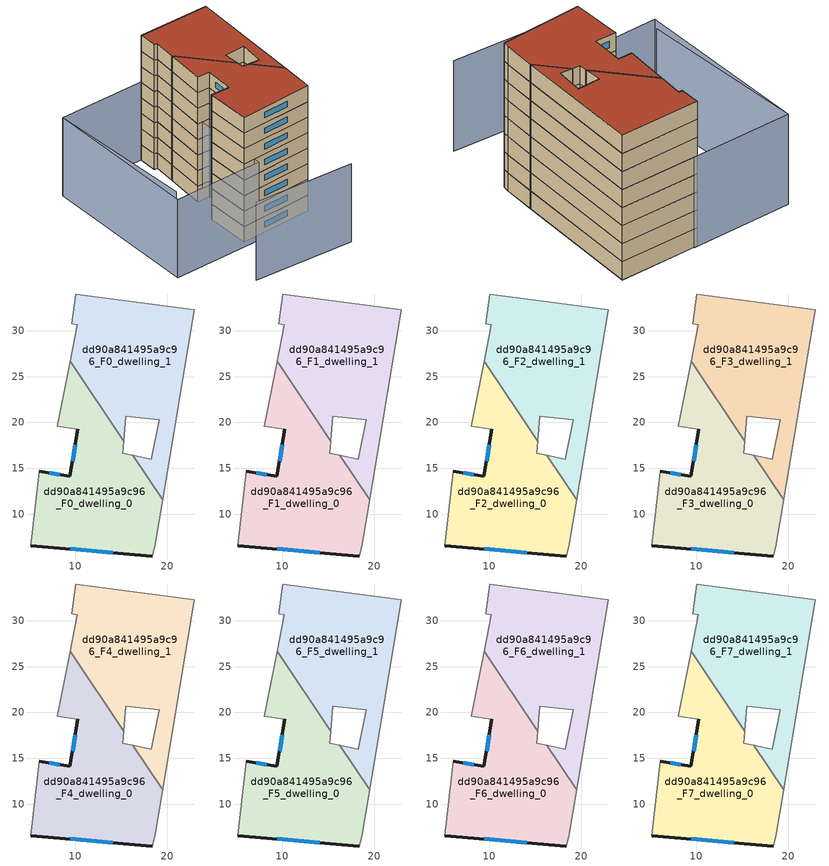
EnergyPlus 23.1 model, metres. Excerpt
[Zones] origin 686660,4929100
dd90a841495a9c96_F0_dwelling_0
 floor ground (EU_floor_Construction): 18.38,5.44 18.65,6.47 19.51,11.55 16.27,16.4 15.16,16.64 15.26,17.92 9.43,26.66 8.01,19.56 10.28,19.23 9.42,14.11 6.06,14.68 5.11,6.58 z0
 wall outside (EU_wall_Construction): 6.06,14.68 9.42,14.11 10.28,19.23 / 18.38,5.44 5.11,6.58 z0:3
 wall adiabatic (EU_wall_Construction): 10.28,19.23 8.01,19.56 9.43,26.66 / 15.26,17.92 15.16,16.64 16.27,16.4 / 19.51,11.55 18.65,6.47 18.38,5.44 / 5.11,6.58 6.06,14.68 z0:3
 wall to dd90a841495a9c96_F0_dwelling_1 (EU_wall_Construction): 9.43,26.66 15.26,17.92 / 16.27,16.4 19.51,11.55 z0:3
 window (EU_Window_Construction): 7.15,14.5 8.32,14.3 / 9.69,15.78 10,17.57 / 14.07,5.81 9.43,6.21 z0.98:2.02
dd90a841495a9c96_F0_dwelling_1
 floor ground (EU_floor_Construction): 19.51,11.55 22.98,32.3 10.06,33.99 9.62,30.74 10.23,30.62 9.43,26.66 15.26,17.92 15.47,20.67 19.17,20.29 18.26,15.97 16.27,16.4 z0
 wall adiabatic (EU_wall_Construction): 16.27,16.4 18.26,15.97 19.17,20.29 15.47,20.67 15.26,17.92 / 9.43,26.66 10.23,30.62 9.62,30.74 10.06,33.99 22.98,32.3 19.51,11.55 z0:3
dd90a841495a9c96_F1_dwelling_0
 floor to dd90a841495a9c96_F0_dwelling_0 (EU_floor_Construction): 18.38,5.44 18.65,6.47 19.5,11.55 16.27,16.4 15.15,16.64 15.26,17.92 9.43,26.66 8,19.56 10.27,19.23 9.42,14.11 6.05,14.68 5.11,6.58 z3
 wall outside (EU_wall_Construction): 6.06,14.68 9.42,14.11 10.28,19.23 / 18.38,5.44 5.11,6.58 z3:6
 wall adiabatic (EU_wall_Construction): 10.28,19.23 8.01,19.56 9.43,26.66 / 15.26,17.92 15.16,16.64 16.27,16.4 / 19.51,11.55 18.65,6.47 18.38,5.44 / 5.11,6.58 6.06,14.68 z3:6
 wall to dd90a841495a9c96_F1_dwelling_1 (EU_wall_Construction): 9.43,26.66 15.26,17.92 / 16.27,16.4 19.51,11.55 z3:6
 window (EU_Window_Construction): 7.15,14.5 8.32,14.3 / 9.69,15.78 10,17.57 / 14.07,5.81 9.43,6.21 z3.98:5.02
dd90a841495a9c96_F1_dwelling_1
 floor to dd90a841495a9c96_F0_dwelling_1 (EU_floor_Construction): 19.5,11.55 22.98,32.3 10.05,33.99 9.62,30.74 10.23,30.62 9.43,26.66 15.26,17.92 15.47,20.67 19.17,20.29 18.25,15.97 16.27,16.4 z3
 wall adiabatic (EU_wall_Construction): 16.27,16.4 18.26,15.97 19.17,20.29 15.47,20.67 15.26,17.92 / 9.43,26.66 10.23,30.62 9.62,30.74 10.06,33.99 22.98,32.3 19.51,11.55 z3:6
dd90a841495a9c96_F2_dwelling_0
 floor to dd90a841495a9c96_F1_dwelling_0 (EU_floor_Construction): 18.38,5.44 18.65,6.47 19.5,11.55 16.27,16.4 15.15,16.64 15.26,17.92 9.43,26.66 8,19.56 10.27,19.23 9.42,14.11 6.05,14.68 5.11,6.58 z6
 wall outside (EU_wall_Construction): 6.06,14.68 9.42,14.11 10.28,19.23 / 18.38,5.44 5.11,6.58 z6:9
 wall adiabatic (EU_wall_Construction): 10.28,19.23 8.01,19.56 9.43,26.66 / 15.26,17.92 15.16,16.64 16.27,16.4 / 19.51,11.55 18.65,6.47 18.38,5.44 / 5.11,6.58 6.06,14.68 z6:9
 wall to dd90a841495a9c96_F2_dwelling_1 (EU_wall_Construction): 9.43,26.66 15.26,17.92 / 16.27,16.4 19.51,11.55 z6:9
 window (EU_Window_Construction): 7.15,14.5 8.32,14.3 / 9.69,15.78 10,17.57 / 14.07,5.81 9.43,6.21 z6.98:8.02
dd90a841495a9c96_F2_dwelling_1
 floor to dd90a841495a9c96_F1_dwelling_1 (EU_floor_Construction): 19.5,11.55 22.98,32.3 10.05,33.99 9.62,30.74 10.23,30.62 9.43,26.66 15.26,17.92 15.47,20.67 19.17,20.29 18.25,15.97 16.27,16.4 z6
 wall adiabatic (EU_wall_Construction): 16.27,16.4 18.26,15.97 19.17,20.29 15.47,20.67 15.26,17.92 / 9.43,26.66 10.23,30.62 9.62,30.74 10.06,33.99 22.98,32.3 19.51,11.55 z6:9
dd90a841495a9c96_F3_dwelling_0
 floor to dd90a841495a9c96_F2_dwelling_0 (EU_floor_Construction): 18.38,5.44 18.65,6.47 19.5,11.55 16.27,16.4 15.15,16.64 15.26,17.92 9.43,26.66 8,19.56 10.27,19.23 9.42,14.11 6.05,14.68 5.11,6.58 z9
 wall outside (EU_wall_Construction): 6.06,14.68 9.42,14.11 10.28,19.23 / 18.38,5.44 5.11,6.58 z9:12
 wall adiabatic (EU_wall_Construction): 10.28,19.23 8.01,19.56 9.43,26.66 / 15.26,17.92 15.16,16.64 16.27,16.4 / 19.51,11.55 18.65,6.47 18.38,5.44 / 5.11,6.58 6.06,14.68 z9:12
 wall to dd90a841495a9c96_F3_dwelling_1 (EU_wall_Construction): 9.43,26.66 15.26,17.92 / 16.27,16.4 19.51,11.55 z9:12
 window (EU_Window_Construction): 7.15,14.5 8.32,14.3 / 9.69,15.78 10,17.57 / 14.07,5.81 9.43,6.21 z9.98:11.02
dd90a841495a9c96_F3_dwelling_1
 floor to dd90a841495a9c96_F2_dwelling_1 (EU_floor_Construction): 19.5,11.55 22.98,32.3 10.05,33.99 9.62,30.74 10.23,30.62 9.43,26.66 15.26,17.92 15.47,20.67 19.17,20.29 18.25,15.97 16.27,16.4 z9
 wall adiabatic (EU_wall_Construction): 16.27,16.4 18.26,15.97 19.17,20.29 15.47,20.67 15.26,17.92 / 9.43,26.66 10.23,30.62 9.62,30.74 10.06,33.99 22.98,32.3 19.51,11.55 z9:12
dd90a841495a9c96_F4_dwelling_0
 floor to dd90a841495a9c96_F3_dwelling_0 (EU_floor_Construction): 18.38,5.44 18.65,6.47 19.5,11.55 16.27,16.4 15.15,16.64 15.26,17.92 9.43,26.66 8,19.56 10.27,19.23 9.42,14.11 6.05,14.68 5.11,6.58 z12
 wall outside (EU_wall_Construction): 6.06,14.68 9.42,14.11 10.28,19.23 / 18.38,5.44 5.11,6.58 z12:15
 wall adiabatic (EU_wall_Construction): 10.28,19.23 8.01,19.56 9.43,26.66 / 15.26,17.92 15.16,16.64 16.27,16.4 / 19.51,11.55 18.65,6.47 18.38,5.44 / 5.11,6.58 6.06,14.68 z12:15
 wall to dd90a841495a9c96_F4_dwelling_1 (EU_wall_Construction): 9.43,26.66 15.26,17.92 / 16.27,16.4 19.51,11.55 z12:15
 window (EU_Window_Construction): 7.15,14.5 8.32,14.3 / 9.69,15.78 10,17.57 / 14.07,5.81 9.43,6.21 z12.98:14.02
dd90a841495a9c96_F4_dwelling_1
 floor to dd90a841495a9c96_F3_dwelling_1 (EU_floor_Construction): 19.5,11.55 22.98,32.3 10.05,33.99 9.62,30.74 10.23,30.62 9.43,26.66 15.26,17.92 15.47,20.67 19.17,20.29 18.25,15.97 16.27,16.4 z12
 wall adiabatic (EU_wall_Construction): 16.27,16.4 18.26,15.97 19.17,20.29 15.47,20.67 15.26,17.92 / 9.43,26.66 10.23,30.62 9.62,30.74 10.06,33.99 22.98,32.3 19.51,11.55 z12:15
dd90a841495a9c96_F5_dwelling_0
 floor to dd90a841495a9c96_F4_dwelling_0 (EU_floor_Construction): 18.38,5.44 18.65,6.47 19.5,11.55 16.27,16.4 15.15,16.64 15.26,17.92 9.43,26.66 8,19.56 10.27,19.23 9.42,14.11 6.05,14.68 5.11,6.58 z15
 wall outside (EU_wall_Construction): 6.06,14.68 9.42,14.11 10.28,19.23 / 18.38,5.44 5.11,6.58 z15:18
 wall adiabatic (EU_wall_Construction): 10.28,19.23 8.01,19.56 9.43,26.66 / 15.26,17.92 15.16,16.64 16.27,16.4 / 19.51,11.55 18.65,6.47 18.38,5.44 / 5.11,6.58 6.06,14.68 z15:18
 wall to dd90a841495a9c96_F5_dwelling_1 (EU_wall_Construction): 9.43,26.66 15.26,17.92 / 16.27,16.4 19.51,11.55 z15:18
 window (EU_Window_Construction): 7.15,14.5 8.32,14.3 / 9.69,15.78 10,17.57 / 14.07,5.81 9.43,6.21 z15.98:17.02
dd90a841495a9c96_F5_dwelling_1
 floor to dd90a841495a9c96_F4_dwelling_1 (EU_floor_Construction): 19.5,11.55 22.98,32.3 10.05,33.99 9.62,30.74 10.23,30.62 9.43,26.66 15.26,17.92 15.47,20.67 19.17,20.29 18.25,15.97 16.27,16.4 z15
 wall adiabatic (EU_wall_Construction): 16.27,16.4 18.26,15.97 19.17,20.29 15.47,20.67 15.26,17.92 / 9.43,26.66 10.23,30.62 9.62,30.74 10.06,33.99 22.98,32.3 19.51,11.55 z15:18
dd90a841495a9c96_F6_dwelling_0
 floor to dd90a841495a9c96_F5_dwelling_0 (EU_floor_Construction): 18.38,5.44 18.65,6.47 19.5,11.55 16.27,16.4 15.15,16.64 15.26,17.92 9.43,26.66 8,19.56 10.27,19.23 9.42,14.11 6.05,14.68 5.11,6.58 z18
 wall outside (EU_wall_Construction): 6.06,14.68 9.42,14.11 10.28,19.23 / 18.38,5.44 5.11,6.58 z18:21
 wall adiabatic (EU_wall_Construction): 10.28,19.23 8.01,19.56 9.43,26.66 / 15.26,17.92 15.16,16.64 16.27,16.4 / 19.51,11.55 18.65,6.47 18.38,5.44 / 5.11,6.58 6.06,14.68 z18:21
 wall to dd90a841495a9c96_F6_dwelling_1 (EU_wall_Construction): 9.43,26.66 15.26,17.92 / 16.27,16.4 19.51,11.55 z18:21
 window (EU_Window_Construction): 7.15,14.5 8.32,14.3 / 9.69,15.78 10,17.57 / 14.07,5.81 9.43,6.21 z18.98:20.02
dd90a841495a9c96_F6_dwelling_1
 floor to dd90a841495a9c96_F5_dwelling_1 (EU_floor_Construction): 19.5,11.55 22.98,32.3 10.05,33.99 9.62,30.74 10.23,30.62 9.43,26.66 15.26,17.92 15.47,20.67 19.17,20.29 18.25,15.97 16.27,16.4 z18
 wall adiabatic (EU_wall_Construction): 16.27,16.4 18.26,15.97 19.17,20.29 15.47,20.67 15.26,17.92 / 9.43,26.66 10.23,30.62 9.62,30.74 10.06,33.99 22.98,32.3 19.51,11.55 z18:21
dd90a841495a9c96_F7_dwelling_0
 floor to dd90a841495a9c96_F6_dwelling_0 (EU_floor_Construction): 18.38,5.44 18.65,6.47 19.5,11.55 16.27,16.4 15.15,16.64 15.26,17.92 9.43,26.66 8,19.56 10.27,19.23 9.42,14.11 6.05,14.68 5.11,6.58 z21
 wall outside (EU_wall_Construction): 6.06,14.68 9.42,14.11 10.28,19.23 / 18.38,5.44 5.11,6.58 z21:24
 wall adiabatic (EU_wall_Construction): 10.28,19.23 8.01,19.56 9.43,26.66 / 15.26,17.92 15.16,16.64 16.27,16.4 / 19.51,11.55 18.65,6.47 18.38,5.44 / 5.11,6.58 6.06,14.68 z21:24
 wall to dd90a841495a9c96_F7_dwelling_1 (EU_wall_Construction): 9.43,26.66 15.26,17.92 / 16.27,16.4 19.51,11.55 z21:24
 window (EU_Window_Construction): 7.15,14.5 8.32,14.3 / 9.69,15.78 10,17.57 / 14.07,5.81 9.43,6.21 z21.98:23.02
 roof outside (EU_roof_Construction): 15.26,17.92 15.16,16.64 16.27,16.4 19.51,11.55 18.65,6.47 18.38,5.44 5.11,6.58 6.06,14.68 9.42,14.11 10.28,19.23 8.01,19.56 9.43,26.66 z24
dd90a841495a9c96_F7_dwelling_1
 floor to dd90a841495a9c96_F6_dwelling_1 (EU_floor_Construction): 19.5,11.55 22.98,32.3 10.05,33.99 9.62,30.74 10.23,30.62 9.43,26.66 15.26,17.92 15.47,20.67 19.17,20.29 18.25,15.97 16.27,16.4 z21
 wall adiabatic (EU_wall_Construction): 16.27,16.4 18.26,15.97 19.17,20.29 15.47,20.67 15.26,17.92 / 9.43,26.66 10.23,30.62 9.62,30.74 10.06,33.99 22.98,32.3 19.51,11.55 z21:24
 roof outside (EU_roof_Construction): 22.98,32.3 19.51,11.55 16.27,16.4 18.26,15.97 19.17,20.29 15.47,20.67 15.26,17.92 9.43,26.66 10.23,30.62 9.62,30.74 10.06,33.99 z24
shading: -1.01,-1.96 16.96,-5.42 / -5.6,36.01 -7.71,9.07 / -9.12,7.37 -5.6,36.01 / -5.6,36.01 10.64,34.01 / 10.64,34.01 7.11,5.37 / 7.11,5.37 -9.12,7.37 z0:15
[Building]
EU S2 Campaign: North Axis=0; Terrain=City; Solar Distribution=FullExterior
[Site:Location]
Bologna: Latitude=44.5; Longitude=11.25; Time Zone=1; Elevation=37
[SizingPeriod:WeatherFileDays]
AnnualSizingPeriod: Begin Month=1; Begin Day of Month=1; End Month=12; End Day of Month=31; Day of Week for Start Day=Monday; Use Weather File Daylight Saving Period=No; Use Weather File Rain and Snow Indicators=No
[MATERIAL]
EU_InternalMass_Material: Roughness=MediumRough; Thickness=0.1; Conductivity=1; Density=1800; Specific Heat=900; Thermal Absorptance=0.9; Solar Absorptance=0.7; Visible Absorptance=0.7
[MATERIAL:NOMASS] Roughness=MediumRough; Thermal Absorptance=0.9; Solar Absorptance=0.7; Visible Absorptance=0.7
Name | Thermal Resistance
EU_wall_NoMass | 0.905828
EU_roof_NoMass | 0.37593
EU_floor_NoMass | 0.67114
[WINDOWMATERIAL:SIMPLEGLAZINGSYSTEM]
EU_Window_SimpleGlazing: UFactor=4.52486; Solar Heat Gain Coefficient=0.85; Visible Transmittance=0.85
[CONSTRUCTION]
EU_wall_Construction: EU_wall_NoMass
EU_roof_Construction: EU_roof_NoMass
EU_floor_Construction: EU_floor_NoMass
EU_InternalMass_Construction: EU_InternalMass_Material
EU_Window_Construction: EU_Window_SimpleGlazing
[ZONE] Type=1; Multiplier=1; Ceiling Height=autocalculate; Floor Area=autocalculate; Part of Total Floor Area=Yes
Name | Volume
dd90a841495a9c96_F0_dwelling_0 | 492.927
dd90a841495a9c96_F1_dwelling_0; dd90a841495a9c96_F2_dwelling_0; dd90a841495a9c96_F3_dwelling_0; dd90a841495a9c96_F4_dwelling_0; dd90a841495a9c96_F5_dwelling_0; dd90a841495a9c96_F6_dwelling_0; dd90a841495a9c96_F7_dwelling_0 | 492.924
dd90a841495a9c96_F0_dwelling_1; dd90a841495a9c96_F1_dwelling_1; dd90a841495a9c96_F2_dwelling_1; dd90a841495a9c96_F3_dwelling_1; dd90a841495a9c96_F4_dwelling_1; dd90a841495a9c96_F5_dwelling_1; dd90a841495a9c96_F6_dwelling_1; dd90a841495a9c96_F7_dwelling_1 | 492.951
[INTERNALMASS] Construction=EU_InternalMass_Construction
Name | Zone or ZoneList | Surface Area
dd90a841495a9c96_F0_dwelling_0_EU_InternalMass | dd90a841495a9c96_F0_dwelling_0 | 164.308
dd90a841495a9c96_F0_dwelling_1_EU_InternalMass | dd90a841495a9c96_F0_dwelling_1 | 164.317
dd90a841495a9c96_F1_dwelling_0_EU_InternalMass | dd90a841495a9c96_F1_dwelling_0 | 164.308
dd90a841495a9c96_F1_dwelling_1_EU_InternalMass | dd90a841495a9c96_F1_dwelling_1 | 164.317
dd90a841495a9c96_F2_dwelling_0_EU_InternalMass | dd90a841495a9c96_F2_dwelling_0 | 164.308
dd90a841495a9c96_F2_dwelling_1_EU_InternalMass | dd90a841495a9c96_F2_dwelling_1 | 164.317
dd90a841495a9c96_F3_dwelling_0_EU_InternalMass | dd90a841495a9c96_F3_dwelling_0 | 164.308
dd90a841495a9c96_F3_dwelling_1_EU_InternalMass | dd90a841495a9c96_F3_dwelling_1 | 164.317
dd90a841495a9c96_F4_dwelling_0_EU_InternalMass | dd90a841495a9c96_F4_dwelling_0 | 164.308
dd90a841495a9c96_F4_dwelling_1_EU_InternalMass | dd90a841495a9c96_F4_dwelling_1 | 164.317
dd90a841495a9c96_F5_dwelling_0_EU_InternalMass | dd90a841495a9c96_F5_dwelling_0 | 164.308
dd90a841495a9c96_F5_dwelling_1_EU_InternalMass | dd90a841495a9c96_F5_dwelling_1 | 164.317
dd90a841495a9c96_F6_dwelling_0_EU_InternalMass | dd90a841495a9c96_F6_dwelling_0 | 164.308
dd90a841495a9c96_F6_dwelling_1_EU_InternalMass | dd90a841495a9c96_F6_dwelling_1 | 164.317
dd90a841495a9c96_F7_dwelling_0_EU_InternalMass | dd90a841495a9c96_F7_dwelling_0 | 164.308
dd90a841495a9c96_F7_dwelling_1_EU_InternalMass | dd90a841495a9c96_F7_dwelling_1 | 164.317
[OTHEREQUIPMENT] Fuel Type=Electricity; Design Level Calculation Method=Watts/Area; Power per Zone Floor Area=1; Fraction Latent=0; Fraction Radiant=0; Fraction Lost=0; Carbon Dioxide Generation Rate=0; EndUse Subcategory=EU_Step8_InternalGains
Name | Zone or ZoneList or Space or SpaceList | Schedule
EU_Step8_InternalGain_dd90a841495a9c96_F0_dwelling_0_f000 | dd90a841495a9c96_F0_dwelling_0 | EU_Step8_GainSchedule_dd90a841495a9c96_F0_dwelling_0_f000
EU_Step8_InternalGain_dd90a841495a9c96_F0_dwelling_1_f000 | dd90a841495a9c96_F0_dwelling_1 | EU_Step8_GainSchedule_dd90a841495a9c96_F0_dwelling_1_f000
EU_Step8_InternalGain_dd90a841495a9c96_F1_dwelling_0_f000 | dd90a841495a9c96_F1_dwelling_0 | EU_Step8_GainSchedule_dd90a841495a9c96_F1_dwelling_0_f000
EU_Step8_InternalGain_dd90a841495a9c96_F1_dwelling_1_f000 | dd90a841495a9c96_F1_dwelling_1 | EU_Step8_GainSchedule_dd90a841495a9c96_F1_dwelling_1_f000
EU_Step8_InternalGain_dd90a841495a9c96_F2_dwelling_0_f000 | dd90a841495a9c96_F2_dwelling_0 | EU_Step8_GainSchedule_dd90a841495a9c96_F2_dwelling_0_f000
EU_Step8_InternalGain_dd90a841495a9c96_F2_dwelling_1_f000 | dd90a841495a9c96_F2_dwelling_1 | EU_Step8_GainSchedule_dd90a841495a9c96_F2_dwelling_1_f000
EU_Step8_InternalGain_dd90a841495a9c96_F3_dwelling_0_f000 | dd90a841495a9c96_F3_dwelling_0 | EU_Step8_GainSchedule_dd90a841495a9c96_F3_dwelling_0_f000
EU_Step8_InternalGain_dd90a841495a9c96_F3_dwelling_1_f000 | dd90a841495a9c96_F3_dwelling_1 | EU_Step8_GainSchedule_dd90a841495a9c96_F3_dwelling_1_f000
EU_Step8_InternalGain_dd90a841495a9c96_F4_dwelling_0_f000 | dd90a841495a9c96_F4_dwelling_0 | EU_Step8_GainSchedule_dd90a841495a9c96_F4_dwelling_0_f000
EU_Step8_InternalGain_dd90a841495a9c96_F4_dwelling_1_f000 | dd90a841495a9c96_F4_dwelling_1 | EU_Step8_GainSchedule_dd90a841495a9c96_F4_dwelling_1_f000
EU_Step8_InternalGain_dd90a841495a9c96_F5_dwelling_0_f000 | dd90a841495a9c96_F5_dwelling_0 | EU_Step8_GainSchedule_dd90a841495a9c96_F5_dwelling_0_f000
EU_Step8_InternalGain_dd90a841495a9c96_F5_dwelling_1_f000 | dd90a841495a9c96_F5_dwelling_1 | EU_Step8_GainSchedule_dd90a841495a9c96_F5_dwelling_1_f000
EU_Step8_InternalGain_dd90a841495a9c96_F6_dwelling_0_f000 | dd90a841495a9c96_F6_dwelling_0 | EU_Step8_GainSchedule_dd90a841495a9c96_F6_dwelling_0_f000
EU_Step8_InternalGain_dd90a841495a9c96_F6_dwelling_1_f000 | dd90a841495a9c96_F6_dwelling_1 | EU_Step8_GainSchedule_dd90a841495a9c96_F6_dwelling_1_f000
EU_Step8_InternalGain_dd90a841495a9c96_F7_dwelling_0_f000 | dd90a841495a9c96_F7_dwelling_0 | EU_Step8_GainSchedule_dd90a841495a9c96_F7_dwelling_0_f000
EU_Step8_InternalGain_dd90a841495a9c96_F7_dwelling_1_f000 | dd90a841495a9c96_F7_dwelling_1 | EU_Step8_GainSchedule_dd90a841495a9c96_F7_dwelling_1_f000
[ZONEVENTILATION:DESIGNFLOWRATE] Schedule=EU_AlwaysOn; Design Flow Rate Calculation Method=AirChanges/Hour; Air Changes per Hour=0.73129; Ventilation Type=Natural; Fan Pressure Rise=0; Fan Total Efficiency=1; Constant Term Coefficient=1; Temperature Term Coefficient=0; Velocity Term Coefficient=0; Velocity Squared Term Coefficient=0; Minimum Indoor Temperature=-100; Maximum Indoor Temperature=100; Delta Temperature=-100; Minimum Outdoor Temperature=-100; Maximum Outdoor Temperature=100; Maximum Wind Speed=40
Name | Zone or ZoneList or Space or SpaceList
EU_ConstantAir_dd90a841495a9c96_F0_dwelling_0 | dd90a841495a9c96_F0_dwelling_0
EU_ConstantAir_dd90a841495a9c96_F0_dwelling_1 | dd90a841495a9c96_F0_dwelling_1
EU_ConstantAir_dd90a841495a9c96_F1_dwelling_0 | dd90a841495a9c96_F1_dwelling_0
EU_ConstantAir_dd90a841495a9c96_F1_dwelling_1 | dd90a841495a9c96_F1_dwelling_1
EU_ConstantAir_dd90a841495a9c96_F2_dwelling_0 | dd90a841495a9c96_F2_dwelling_0
EU_ConstantAir_dd90a841495a9c96_F2_dwelling_1 | dd90a841495a9c96_F2_dwelling_1
EU_ConstantAir_dd90a841495a9c96_F3_dwelling_0 | dd90a841495a9c96_F3_dwelling_0
EU_ConstantAir_dd90a841495a9c96_F3_dwelling_1 | dd90a841495a9c96_F3_dwelling_1
EU_ConstantAir_dd90a841495a9c96_F4_dwelling_0 | dd90a841495a9c96_F4_dwelling_0
EU_ConstantAir_dd90a841495a9c96_F4_dwelling_1 | dd90a841495a9c96_F4_dwelling_1
EU_ConstantAir_dd90a841495a9c96_F5_dwelling_0 | dd90a841495a9c96_F5_dwelling_0
EU_ConstantAir_dd90a841495a9c96_F5_dwelling_1 | dd90a841495a9c96_F5_dwelling_1
EU_ConstantAir_dd90a841495a9c96_F6_dwelling_0 | dd90a841495a9c96_F6_dwelling_0
EU_ConstantAir_dd90a841495a9c96_F6_dwelling_1 | dd90a841495a9c96_F6_dwelling_1
EU_ConstantAir_dd90a841495a9c96_F7_dwelling_0 | dd90a841495a9c96_F7_dwelling_0
EU_ConstantAir_dd90a841495a9c96_F7_dwelling_1 | dd90a841495a9c96_F7_dwelling_1
[HVACTEMPLATE:THERMOSTAT] Constant Heating Setpoint=20; Constant Cooling Setpoint=50
EU_HeatOnly_dd90a841495a9c96_F0_dwelling_0; EU_HeatOnly_dd90a841495a9c96_F0_dwelling_1; EU_HeatOnly_dd90a841495a9c96_F1_dwelling_0; EU_HeatOnly_dd90a841495a9c96_F1_dwelling_1; EU_HeatOnly_dd90a841495a9c96_F2_dwelling_0; EU_HeatOnly_dd90a841495a9c96_F2_dwelling_1; EU_HeatOnly_dd90a841495a9c96_F3_dwelling_0; EU_HeatOnly_dd90a841495a9c96_F3_dwelling_1; EU_HeatOnly_dd90a841495a9c96_F4_dwelling_0; EU_HeatOnly_dd90a841495a9c96_F4_dwelling_1; EU_HeatOnly_dd90a841495a9c96_F5_dwelling_0; EU_HeatOnly_dd90a841495a9c96_F5_dwelling_1; EU_HeatOnly_dd90a841495a9c96_F6_dwelling_0; EU_HeatOnly_dd90a841495a9c96_F6_dwelling_1; EU_HeatOnly_dd90a841495a9c96_F7_dwelling_0; EU_HeatOnly_dd90a841495a9c96_F7_dwelling_1
[HVACTEMPLATE:ZONE:IDEALLOADSAIRSYSTEM] System Availability Schedule=EU_AlwaysOn; Maximum Heating Supply Air Temperature=50; Minimum Cooling Supply Air Temperature=13; Maximum Heating Supply Air Humidity Ratio=0.0156; Minimum Cooling Supply Air Humidity Ratio=0.0077; Heating Limit=NoLimit; Cooling Limit=NoLimit; Heating Availability Schedule=EU_AlwaysOn; Cooling Availability Schedule=EU_CoolingOff; Dehumidification Control Type=ConstantSensibleHeatRatio; Cooling Sensible Heat Ratio=0.7; Dehumidification Setpoint=60; Humidification Control Type=None; Humidification Setpoint=30; Outdoor Air Method=None; Outdoor Air Flow Rate per Person=0.00944; Outdoor Air Flow Rate per Zone Floor Area=0; Outdoor Air Flow Rate per Zone=0; Demand Controlled Ventilation Type=None; Outdoor Air Economizer Type=NoEconomizer; Heat Recovery Type=None; Sensible Heat Recovery Effectiveness=0.7; Latent Heat Recovery Effectiveness=0.65
Name | Template Thermostat
dd90a841495a9c96_F0_dwelling_0 | EU_HeatOnly_dd90a841495a9c96_F0_dwelling_0
dd90a841495a9c96_F0_dwelling_1 | EU_HeatOnly_dd90a841495a9c96_F0_dwelling_1
dd90a841495a9c96_F1_dwelling_0 | EU_HeatOnly_dd90a841495a9c96_F1_dwelling_0
dd90a841495a9c96_F1_dwelling_1 | EU_HeatOnly_dd90a841495a9c96_F1_dwelling_1
dd90a841495a9c96_F2_dwelling_0 | EU_HeatOnly_dd90a841495a9c96_F2_dwelling_0
dd90a841495a9c96_F2_dwelling_1 | EU_HeatOnly_dd90a841495a9c96_F2_dwelling_1
dd90a841495a9c96_F3_dwelling_0 | EU_HeatOnly_dd90a841495a9c96_F3_dwelling_0
dd90a841495a9c96_F3_dwelling_1 | EU_HeatOnly_dd90a841495a9c96_F3_dwelling_1
dd90a841495a9c96_F4_dwelling_0 | EU_HeatOnly_dd90a841495a9c96_F4_dwelling_0
dd90a841495a9c96_F4_dwelling_1 | EU_HeatOnly_dd90a841495a9c96_F4_dwelling_1
dd90a841495a9c96_F5_dwelling_0 | EU_HeatOnly_dd90a841495a9c96_F5_dwelling_0
dd90a841495a9c96_F5_dwelling_1 | EU_HeatOnly_dd90a841495a9c96_F5_dwelling_1
dd90a841495a9c96_F6_dwelling_0 | EU_HeatOnly_dd90a841495a9c96_F6_dwelling_0
dd90a841495a9c96_F6_dwelling_1 | EU_HeatOnly_dd90a841495a9c96_F6_dwelling_1
dd90a841495a9c96_F7_dwelling_0 | EU_HeatOnly_dd90a841495a9c96_F7_dwelling_0
dd90a841495a9c96_F7_dwelling_1 | EU_HeatOnly_dd90a841495a9c96_F7_dwelling_1
[SIZING:ZONE] Zone Cooling Design Supply Air Temperature Input Method=SupplyAirTemperature; Zone Cooling Design Supply Air Temperature=13; Zone Heating Design Supply Air Temperature Input Method=SupplyAirTemperature; Zone Heating Design Supply Air Temperature=50; Zone Cooling Design Supply Air Humidity Ratio=0.008; Zone Heating Design Supply Air Humidity Ratio=0.008; Cooling Design Air Flow Method=DesignDay; Cooling Design Air Flow Rate=0; Cooling Minimum Air Flow per Zone Floor Area=0.000762; Cooling Minimum Air Flow=0; Cooling Minimum Air Flow Fraction=0.2; Heating Design Air Flow Method=DesignDay; Heating Design Air Flow Rate=0; Heating Maximum Air Flow per Zone Floor Area=0.002032; Heating Maximum Air Flow=0.141576; Heating Maximum Air Flow Fraction=0.3; Account for Dedicated Outdoor Air System=No; Dedicated Outdoor Air System Control Strategy=NeutralSupplyAir; Dedicated Outdoor Air Low Setpoint Temperature for Design=autosize; Dedicated Outdoor Air High Setpoint Temperature for Design=autosize; Zone Load Sizing Method=Sensible Load Only No Latent Load; Zone Latent Cooling Design Supply Air Humidity Ratio Input Method=HumidityRatioDifference; Zone Cooling Design Supply Air Humidity Ratio Difference=0.005; Zone Latent Heating Design Supply Air Humidity Ratio Input Method=HumidityRatioDifference; Zone Humidification Design Supply Air Humidity Ratio Difference=0.005
dd90a841495a9c96_F0_dwelling_0; dd90a841495a9c96_F0_dwelling_1; dd90a841495a9c96_F1_dwelling_0; dd90a841495a9c96_F1_dwelling_1; dd90a841495a9c96_F2_dwelling_0; dd90a841495a9c96_F2_dwelling_1; dd90a841495a9c96_F3_dwelling_0; dd90a841495a9c96_F3_dwelling_1; dd90a841495a9c96_F4_dwelling_0; dd90a841495a9c96_F4_dwelling_1; dd90a841495a9c96_F5_dwelling_0; dd90a841495a9c96_F5_dwelling_1; dd90a841495a9c96_F6_dwelling_0; dd90a841495a9c96_F6_dwelling_1; dd90a841495a9c96_F7_dwelling_0; dd90a841495a9c96_F7_dwelling_1
[SCHEDULE:CONSTANT]
Name | Hourly Value
EU_AlwaysOn | 1
EU_CoolingOff | 0
[SCHEDULE:FILE] Column Number=1; Rows to Skip at Top=0; Number of Hours of Data=8760; Column Separator=Comma; Interpolate to Timestep=No; Minutes per Item=60; Adjust Schedule for Daylight Savings=Yes
Name | File
EU_Step8_GainSchedule_dd90a841495a9c96_F0_dwelling_0_f000 | ../../schedules/dd90a841495a9c96/dd90a841495a9c96_F0_dwelling_0_f000_gain.csv
EU_Step8_GainSchedule_dd90a841495a9c96_F0_dwelling_1_f000 | ../../schedules/dd90a841495a9c96/dd90a841495a9c96_F0_dwelling_1_f000_gain.csv
EU_Step8_GainSchedule_dd90a841495a9c96_F1_dwelling_0_f000 | ../../schedules/dd90a841495a9c96/dd90a841495a9c96_F1_dwelling_0_f000_gain.csv
EU_Step8_GainSchedule_dd90a841495a9c96_F1_dwelling_1_f000 | ../../schedules/dd90a841495a9c96/dd90a841495a9c96_F1_dwelling_1_f000_gain.csv
EU_Step8_GainSchedule_dd90a841495a9c96_F2_dwelling_0_f000 | ../../schedules/dd90a841495a9c96/dd90a841495a9c96_F2_dwelling_0_f000_gain.csv
EU_Step8_GainSchedule_dd90a841495a9c96_F2_dwelling_1_f000 | ../../schedules/dd90a841495a9c96/dd90a841495a9c96_F2_dwelling_1_f000_gain.csv
EU_Step8_GainSchedule_dd90a841495a9c96_F3_dwelling_0_f000 | ../../schedules/dd90a841495a9c96/dd90a841495a9c96_F3_dwelling_0_f000_gain.csv
EU_Step8_GainSchedule_dd90a841495a9c96_F3_dwelling_1_f000 | ../../schedules/dd90a841495a9c96/dd90a841495a9c96_F3_dwelling_1_f000_gain.csv
EU_Step8_GainSchedule_dd90a841495a9c96_F4_dwelling_0_f000 | ../../schedules/dd90a841495a9c96/dd90a841495a9c96_F4_dwelling_0_f000_gain.csv
EU_Step8_GainSchedule_dd90a841495a9c96_F4_dwelling_1_f000 | ../../schedules/dd90a841495a9c96/dd90a841495a9c96_F4_dwelling_1_f000_gain.csv
EU_Step8_GainSchedule_dd90a841495a9c96_F5_dwelling_0_f000 | ../../schedules/dd90a841495a9c96/dd90a841495a9c96_F5_dwelling_0_f000_gain.csv
EU_Step8_GainSchedule_dd90a841495a9c96_F5_dwelling_1_f000 | ../../schedules/dd90a841495a9c96/dd90a841495a9c96_F5_dwelling_1_f000_gain.csv
EU_Step8_GainSchedule_dd90a841495a9c96_F6_dwelling_0_f000 | ../../schedules/dd90a841495a9c96/dd90a841495a9c96_F6_dwelling_0_f000_gain.csv
EU_Step8_GainSchedule_dd90a841495a9c96_F6_dwelling_1_f000 | ../../schedules/dd90a841495a9c96/dd90a841495a9c96_F6_dwelling_1_f000_gain.csv
EU_Step8_GainSchedule_dd90a841495a9c96_F7_dwelling_0_f000 | ../../schedules/dd90a841495a9c96/dd90a841495a9c96_F7_dwelling_0_f000_gain.csv
EU_Step8_GainSchedule_dd90a841495a9c96_F7_dwelling_1_f000 | ../../schedules/dd90a841495a9c96/dd90a841495a9c96_F7_dwelling_1_f000_gain.csv
